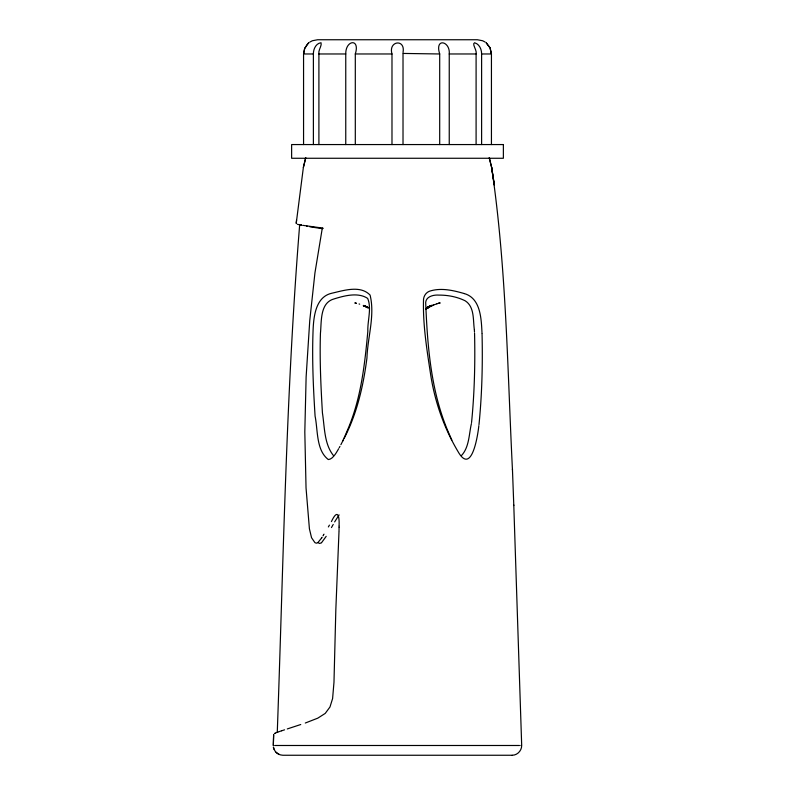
<?xml version="1.0" encoding="UTF-8"?>
<svg xmlns="http://www.w3.org/2000/svg" width="795" height="795" viewBox="0 0 795 795"><rect width="100%" height="100%" fill="white"/><g stroke="black" fill="none" stroke-linecap="round" stroke-linejoin="round"><path stroke-width="1.19" d="M339.077 525.893C339.564 515.319 337.497 508.631 331.426 521.57M391.985 144.561L391.985 53.971C388.079 40.714 405.698 38.538 403.015 52.46M391.985 53.971L355.305 53.971L355.305 144.561M345.755 144.561L345.755 53.971C345.477 39.959 360.344 37.961 355.305 53.971M313.389 144.561L313.389 53.971C313.28 49.3 315.893 43.298 321.041 42.751C322.104 45.792 318.06 50.115 318.904 53.971L318.904 144.561M339.077 526.25L339.067 527.145M339.067 527.502L339.018 530.742M338.998 531.477L335.838 609.546L333.979 682.259L332.598 698.557L329.975 706.994L325.225 713.413L317.791 718.153L305.3 723.023M273.639 734.471L273.321 745.471L273.649 734.421M277.276 732.115C283.418 562.999 286.001 393.595 299.665 224.856M296.535 220.155L296.217 223.405L303.392 167.298M471.554 422.543C474.516 392.899 475.231 362.987 474.555 333.204M478.988 424.609C482.009 394.469 482.764 364.06 482.048 333.791M471.415 423.596C468.961 434.149 469.269 447.327 461.428 455.585M478.838 425.693C477.954 434.239 471.892 476.046 458.049 451.61C444.246 428.396 435.113 402.518 430.84 375.856C427.024 350.506 422.702 324.817 423.536 299.119C423.934 295.78 426.041 292.62 429.201 291.318C440.659 287.402 453.08 290.334 464.369 293.594M303.104 225.383L322.313 228.036L314.939 272.933L309.762 320.484L306.125 376.939L304.813 431.963L306.035 487.892L309.414 528.834L311.541 537.708L314.929 542.657L316.38 543.184L317.841 542.647L321.687 537.897M347.803 429.36C361.049 398.394 364.756 364.527 367.837 331.326C367.409 320.862 371.861 308.092 367.658 298.393C357.969 292.013 344.344 295.74 333.801 299C319.809 302.974 321.617 321.667 320.445 333.244C319.6 359.817 320.872 386.44 322.432 412.963C324.678 427.114 324.131 443.988 333.453 455.535M347.495 430.085L345.746 434.219M345.497 434.795L343.271 439.893M341.86 442.825L343.112 440.241M344.235 438.204C357.094 413.311 363.375 385.664 366.942 358.038C367.598 337.428 375.131 315.456 370.082 295.074C360.284 284.928 343.718 290.513 331.634 293.276C314.76 297.141 313.419 318.725 312.982 333.095C312.047 360.781 313.339 388.526 315.088 416.163C318 430.264 316.032 450.139 328.285 459.53M343.291 440.062L342.824 440.967M341.562 443.391L340.866 444.703M334.635 521.908L339.087 514.912M339.932 446.422L339.207 447.734M333.234 524.452L332.906 525.038M338.63 448.758C336.345 452.713 332.876 459.152 328.484 459.54M332.578 525.614L331.465 527.542M329.428 525.117L328.365 526.936M324.002 534.18L323.694 534.687M323.416 535.144L323.028 535.77M326.198 536.337L321.578 542.657M322.084 537.271L321.786 537.738M425.534 309.503L428.167 306.472L425.693 309.285M429.648 306.691L427.412 307.983L431.099 306.015L428.952 306.979M308.649 42.96L307.814 43.735L308.887 42.751M426.021 309.136L432.142 305.171M428.634 307.089L431.556 305.399M428.734 306.999L430.224 306.005L426.995 307.556L432.241 305.598L428.664 306.572M321.438 542.776L319.67 543.472L317.891 542.578M429.052 306.751L430.83 305.717M274.543 733.497L275.169 733.159M428.425 307.357L427.402 307.993L428.813 307.128M429.926 306.184L430.373 305.946L428.217 307.059L430.214 306.025M428.813 307.138L427.849 307.556L430.582 306.244M309.841 42.065L312.385 40.744L317.622 39.75L477.378 39.75L482.615 40.744L485.159 42.065M275.299 733.099L276.779 732.463M431.625 305.787L432.192 305.548M276.819 732.443L277.743 732.096M277.843 732.066L281.629 730.774M435.074 304.465L436.932 303.849M287.273 728.945L300.739 724.523M281.678 730.764L284.6 729.82M439.347 303.134L438.552 303.342L440.172 302.915L438.592 303.312M436.862 303.74L437.876 303.491M512.209 755.25C517.406 755.24 521.729 750.609 521.689 745.481L513.779 504.994M273.391 745.481L274.176 745.491M521.152 745.471L520.844 745.491M519.493 745.491L275.219 745.491M313.389 53.971L303.561 53.971L303.561 144.561M318.904 53.971L345.755 53.971M403.015 53.434L439.695 53.971L439.695 144.561M439.695 53.971C434.438 37.345 450.427 41.042 449.245 53.971L476.096 53.971L476.096 144.561M476.096 53.971C477.338 50.502 471.534 43.804 474.585 42.761C479.365 44.023 481.7 49.379 481.611 53.971L491.439 53.971L491.439 144.561M512.02 755.25L282.851 755.25C278.24 755.141 274.106 751.623 273.391 747.062L273.887 749.049M279.234 754.564L275.984 752.368M322.382 228.672L309.802 226.784M302.001 225.442L297.31 224.26M307.506 226.356L306.612 226.187M366.783 306.641L363.265 305.777L369.049 307.864L363.444 305.399M359.082 303.988L359.668 304.157M464.469 293.623C480.945 298.483 481.263 319.371 482.028 333.304M322.313 228.036L323.277 228.354M301.683 224.955L300.778 224.607M367.648 307.913L364.17 305.717L364.706 305.976M365.203 306.254L364.438 305.856L366.485 306.771L365.809 306.463M364.627 305.946L364.835 306.055M486.113 42.751L490.018 47.76L491.439 53.971L490.078 47.889L486.351 42.96M451.063 438.383L449.523 434.835M451.192 438.671L451.828 440.112M449.235 434.169C431.258 393.505 427.591 348.25 425.752 304.366C424.659 296.863 433.017 294.647 438.86 295.104C447.873 295.044 457.085 296.803 465.204 300.818C474.685 306.83 472.946 320.067 474.347 329.647M491.628 167.397L489.273 157.817L491.628 167.397L494.351 185.056L491.598 167.298C506.455 267.418 507.399 368.959 512.457 469.875M474.367 329.885L474.486 332.042M512.447 469.288L513.799 505.531M481.611 53.971L481.611 144.561M449.245 53.971L449.245 144.561M403.015 53.881L403.015 144.561M303.561 53.792L304.684 48.435L307.784 43.765L304.684 48.435L303.561 53.792M305.697 157.817L303.372 167.397L305.737 157.778M428.048 307.446L426.855 308.5L428.575 307.009L428.048 307.446M433.086 305.191L434.05 304.833L433.086 305.191M503.374 144.561L291.626 144.561L291.626 158.265L503.374 158.265L503.374 144.561M355.653 303.134L354.828 302.915L356.448 303.342L355.653 303.134"/></g></svg>
